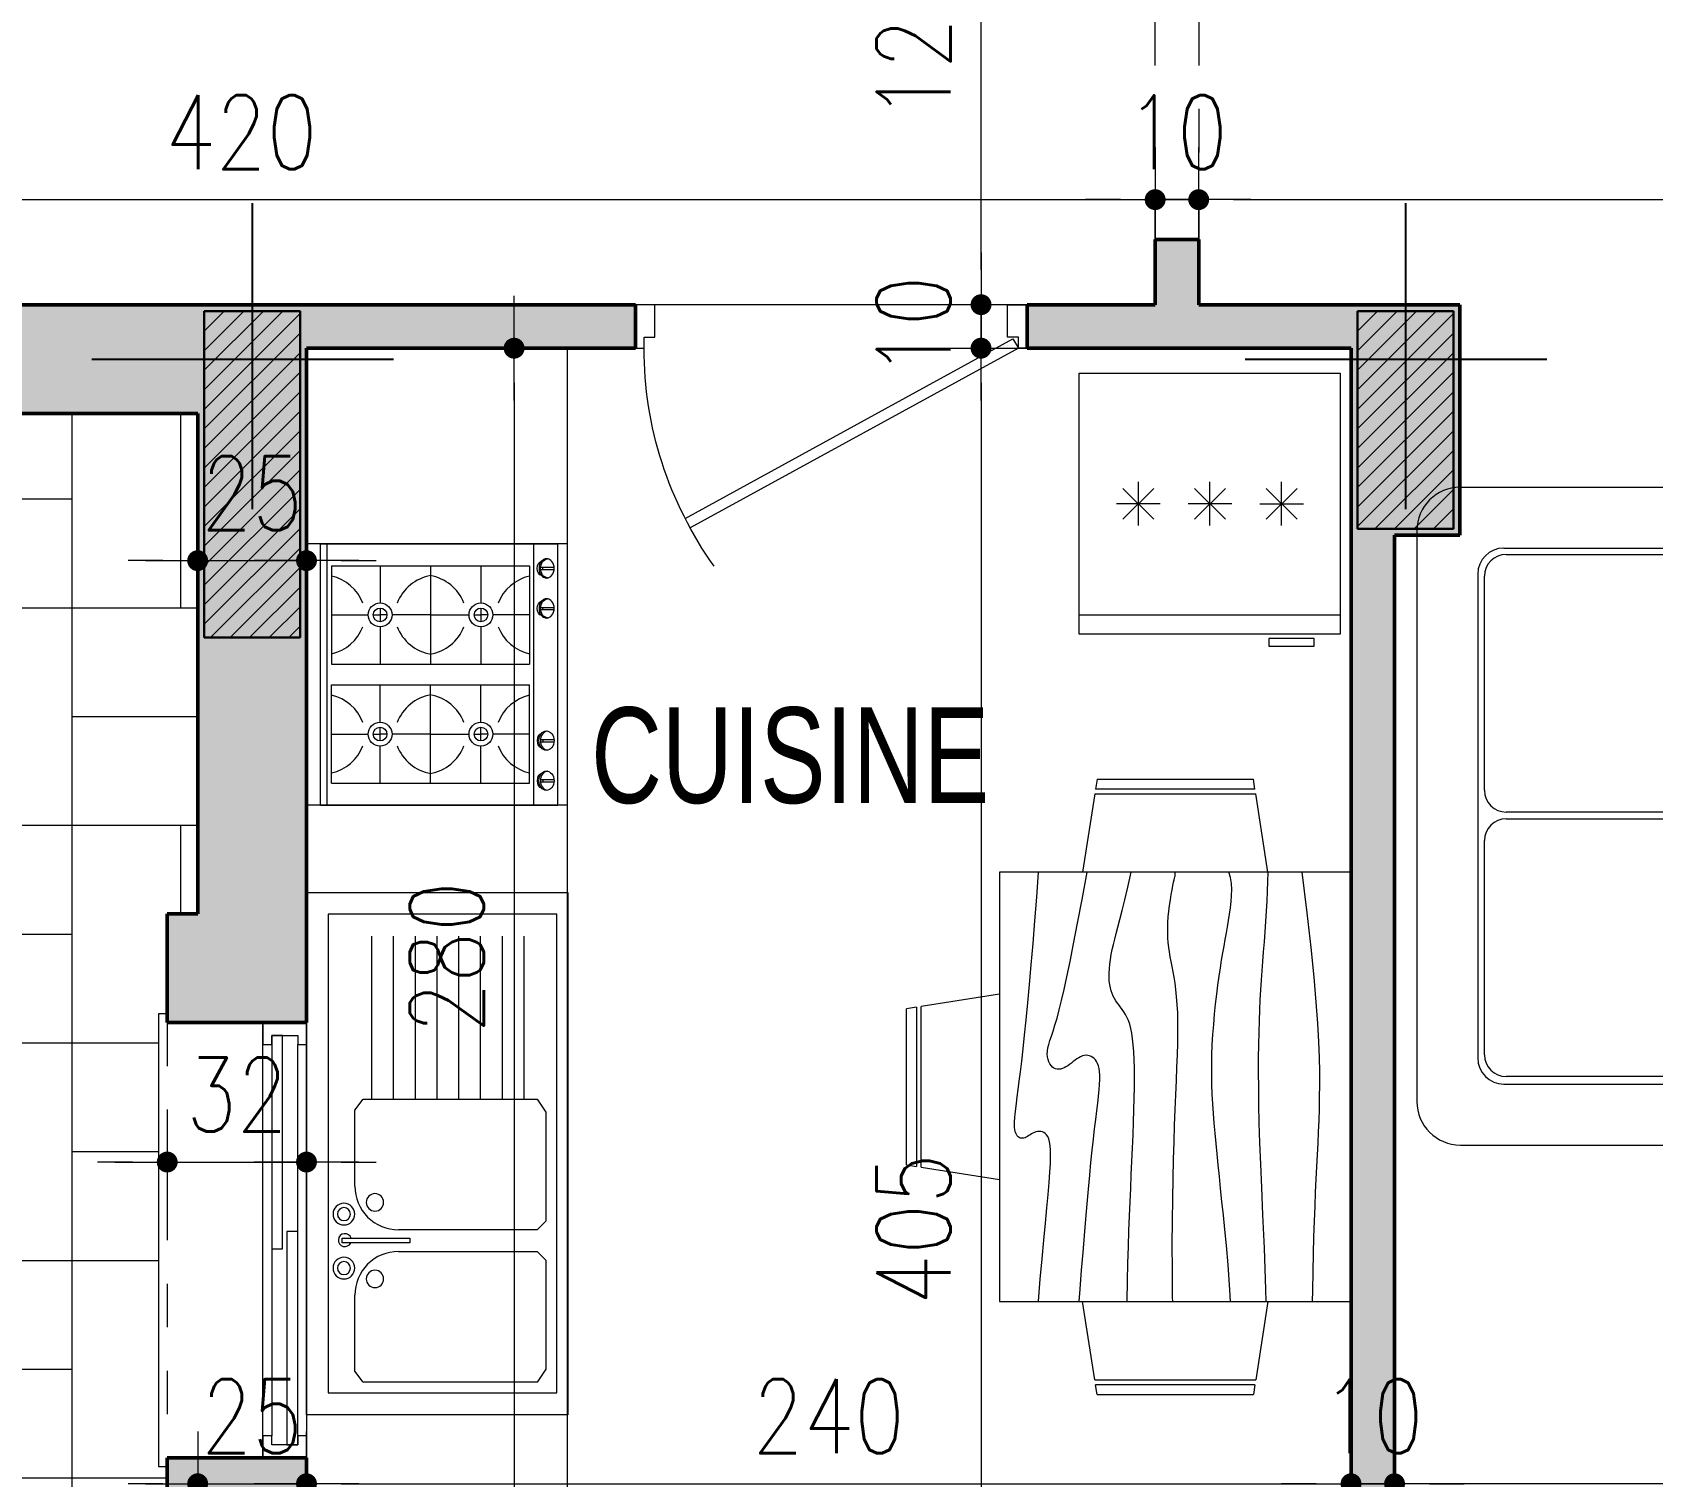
# Model space of a CAD drawing. Header units: millimetres. Extents: x 906 to 2482, y -1313 to -637.
# Drawn here: x 2038.909 to 2042.632, y -1310.496 to -1307.177 of the extents above; entities that cross this region are included whole.
import ezdxf

# ---------------------------------------------------------------- set-up
doc = ezdxf.new("R2010")
doc.units = ezdxf.units.MM
for name, pattern in [('AXES', [2, 1.25, -0.25, 0.25, -0.25]), ('CONTINU', [0]), ('HIDDEN', [0.375, 0.25, -0.125])]:
    doc.linetypes.add(name, pattern=pattern)
doc.layers.get('DEFPOINTS').update_dxf_attribs({"color": 255, "lineweight": 13})
for name, color, linetype, lineweight in [('A-signe', 7, 'Continuous', 9), ('APPUITS', 7, 'Continuous', 18), ('DIM.', 4, 'Continuous', 25), ('interrompu', 7, 'HIDDEN', 15), ('MENUISERIE', 7, 'Continuous', 13), ('MUR 0.5', 7, 'Continuous', 50), ('POTEAUX ARCH', 7, 'Continuous', 30), ('POTEAUX HACHURE', 7, 'Continuous', 15), ('SANITAIRE', 7, 'Continuous', 15), ('TEXTE', 7, 'Continuous', 20)]:
    doc.layers.add(name, color=color, linetype=linetype, lineweight=lineweight)
doc.layers.add('AXE', color=7, linetype='AXES')
doc.layers.add('HATCH', color=7, linetype='Continuous', lineweight=5, true_color=0xbababa)
doc.layers.add('MEUBLE', color=7, linetype='Continuous', lineweight=15, true_color=0x6a4f34)
doc.layers.add('TEINTE 3', color=7, linetype='Continuous', true_color=0x175aab)
doc.styles.add('atef', font='romans.shx', dxfattribs={"width": 0.8})
doc.styles.add('STYLE4', font='swisscl.ttf')
doc.dimstyles.new('COTEXT', dxfattribs={"dimscale": 0, "dimtxt": 0.17, "dimasz": 0.08, "dimexe": 0.015, "dimexo": 0.015, "dimgap": 0.07, "dimtad": 1, "dimdec": 0, "dimlfac": 100, "dimzin": 0, "dimdsep": 46, "dimtxsty": 'atef', "dimblk": 'SIG2', "dimcen": 0.15, "dimse1": 1, "dimse2": 1, "dimclrd": 256, "dimclre": 6, "dimclrt": 2, "dimadec": 0, "dimazin": 0, "dimtfac": 0.5, "dimtdec": 0, "dimtix": 1, "dimtmove": 2, "dimatfit": 1, "dimldrblk": 'SIG2', "dimfxl": 0.18, "dimtolj": 1, "dimtzin": 0, "dimlwd": 18, "dimarcsym": 0})

# ---------------------------------------------------------------- blocks, each defined once
blk = doc.blocks.new('EVIER 1.20-0.60')
at = {"layer": 'SANITAIRE', "linetype": 'Continuous'}
blk.add_lwpolyline([(0, 0.6), (-1.2, 0.6), (-1.2, 0), (0, 0)], close=True, dxfattribs=at)
for points in [[(-1.15, 0.575), (-0.05, 0.575)], [(-1.15, 0.05), (-1.15, 0.575)], [(-0.05, 0.575), (-0.05, 0.05)], [(-1.095, 0.55), (-1.125, 0.53)], [(-1.125, 0.53), (-1.125, 0.13)], [(-0.845, 0.55), (-1.095, 0.55)], [(-0.825, 0.53), (-0.845, 0.55)], [(-0.825, 0.2111), (-0.825, 0.53)], [(-0.755, 0.55), (-0.775, 0.53)], [(-0.775, 0.53), (-0.775, 0.2111)], [(-0.505, 0.55), (-0.755, 0.55)], [(-0.475, 0.53), (-0.505, 0.55)], [(-0.475, 0.13), (-0.475, 0.53)], [(-0.475, 0.5), (-0.1, 0.5)], [(-0.475, 0.45), (-0.1, 0.45)], [(-0.475, 0.4), (-0.1, 0.4)], [(-0.475, 0.35), (-0.1, 0.35)], [(-0.475, 0.3), (-0.1, 0.3)], [(-0.794, 0.237), (-0.805, 0.237)], [(-0.805, 0.237), (-0.805, 0.082)], [(-0.794, 0.082), (-0.794, 0.237)], [(-0.475, 0.25), (-0.1, 0.25)], [(-0.475, 0.2), (-0.1, 0.2)], [(-0.475, 0.15), (-0.1, 0.15)], [(-1.125, 0.13), (-1.0999, 0.1111)], [(-0.5001, 0.111), (-0.475, 0.13)], [(-1.0999, 0.1111), (-0.925, 0.1111)], [(-0.805, 0.082), (-0.794, 0.082)], [(-0.675, 0.1111), (-0.5001, 0.1111)], [(-0.05, 0.05), (-1.15, 0.05)]]:
    blk.add_lwpolyline(points, dxfattribs=at)
for points in [[(-0.825, 0.2111, -0.414214), (-0.925, 0.1111)], [(-0.675, 0.1111, -0.414214), (-0.775, 0.2111)], [(-0.888, 0.1772, -1), (-0.888, 0.1372, -1), (-0.888, 0.1772)], [(-0.712, 0.1772, -1), (-0.712, 0.1372, -1), (-0.712, 0.1772)], [(-0.863, 0.111, -1), (-0.863, 0.061, -1), (-0.863, 0.111)], [(-0.863, 0.101, -1), (-0.863, 0.071, -1), (-0.863, 0.101)], [(-0.7944, 0.1023, -5.432574), (-0.805, 0.1016)], [(-0.739, 0.111, -1), (-0.739, 0.061, -1), (-0.739, 0.111)], [(-0.739, 0.101, -1), (-0.739, 0.071, -1), (-0.739, 0.101)]]:
    blk.add_lwpolyline(points, format="xyb", dxfattribs=at)
blk = doc.blocks.new('PORTE 0.90')
at = {"layer": 'MENUISERIE'}
for points in [[(-0.7859, 0.3911), (-0.0325, -0.0217), (-0.02, 0), (-0.7742, 0.4132)], [(-0.9, 0), (-0.88, 0), (-0.88, -0.025), (-0.855, -0.025), (-0.855, -0.1), (-0.9, -0.1)], [(0, 0), (-0.02, 0), (-0.02, -0.025), (-0.045, -0.025), (-0.045, -0.1), (0, -0.1)]]:
    blk.add_lwpolyline(points, dxfattribs=at)
blk.add_arc((-0.02, 0), 0.86, 144.3645, 180, dxfattribs=at)
blk = doc.blocks.new('SIG2')
at = {"layer": 'A-signe'}
for p, q in [((0, 1.5), (0, 0.5)), ((0, 0.5), (0, -0.5)), ((-1.5, 0), (-0.5, 0)), ((-0.5, 0), (0.5, 0)), ((0.5, 0), (1.5, 0)), ((0, -0.5), (0, -1.5))]:
    blk.add_line(p, q, dxfattribs=at)
at = {"layer": 'A-signe', "const_width": 0.3}
blk.add_lwpolyline([(-0.15, 0, 1), (0.15, 0, 1)], format="xyb", close=True, dxfattribs=at)
blk = doc.blocks.new('*D396')
at = {"layer": 'DEFPOINTS', "color": 0, "transparency": 16777216}
for p in [(2039.5388, -1310.5129), (2039.5388, -1310.7031), (2039.2888, -1310.9531)]:
    blk.add_point(p, dxfattribs=at)
at = {"layer": 'DIM.', "lineweight": 18, "transparency": 16777216}
for p, q in [((2039.2088, -1310.5129), (2039.1288, -1310.5129)), ((2039.2888, -1310.5129), (2039.5388, -1310.5129)), ((2039.6188, -1310.5129), (2039.6988, -1310.5129))]:
    blk.add_line(p, q, dxfattribs=at)
at = {"layer": 'DIM.', "lineweight": 18, "transparency": 16777216, "xscale": 0.08, "yscale": 0.08, "zscale": 0.08}
blk.add_blockref('SIG2', (2039.2888, -1310.5129), dxfattribs=at)
at = {"layer": 'DIM.', "lineweight": 18, "transparency": 16777216, "xscale": 0.08, "yscale": 0.08, "zscale": 0.08, "rotation": 180}
blk.add_blockref('SIG2', (2039.5388, -1310.5129), dxfattribs=at)
at = {"layer": 'DIM.', "color": 2, "transparency": 16777216, "insert": (2039.4138, -1310.3579), "char_height": 0.17, "attachment_point": 5, "style": 'atef'}
blk.add_mtext('\\A1;25', dxfattribs=at)
blk = doc.blocks.new('*D397')
at = {"layer": 'DEFPOINTS', "color": 0, "transparency": 16777216}
for p in [(2041.9388, -1309.6896), (2041.9388, -1310.5129), (2039.5388, -1310.7031)]:
    blk.add_point(p, dxfattribs=at)
at = {"layer": 'DIM.', "lineweight": 18, "transparency": 16777216}
blk.add_line((2039.6188, -1310.5129), (2041.8588, -1310.5129), dxfattribs=at)
at = {"layer": 'DIM.', "lineweight": 18, "transparency": 16777216, "xscale": 0.08, "yscale": 0.08, "zscale": 0.08, "rotation": 180}
blk.add_blockref('SIG2', (2039.5388, -1310.5129), dxfattribs=at)
at = {"layer": 'DIM.', "lineweight": 18, "transparency": 16777216, "xscale": 0.08, "yscale": 0.08, "zscale": 0.08}
blk.add_blockref('SIG2', (2041.9388, -1310.5129), dxfattribs=at)
at = {"layer": 'DIM.', "color": 2, "transparency": 16777216, "insert": (2040.7388, -1310.3579), "char_height": 0.17, "attachment_point": 5, "style": 'atef'}
blk.add_mtext('\\A1;240', dxfattribs=at)
blk = doc.blocks.new('*D368')
at = {"layer": 'DEFPOINTS', "color": 0, "transparency": 16777216}
for p in [(2039.7489, -1307.9031), (2041.0887, -1311.9531), (2041.2888, -1311.9531)]:
    blk.add_point(p, dxfattribs=at)
at = {"layer": 'DIM.', "lineweight": 18, "transparency": 16777216}
blk.add_line((2041.0887, -1307.9831), (2041.0887, -1311.8731), dxfattribs=at)
at = {"layer": 'DIM.', "lineweight": 18, "transparency": 16777216, "xscale": 0.08, "yscale": 0.08, "zscale": 0.08}
for p, rotation in [((2041.0887, -1307.9031), 90), ((2041.0887, -1311.9531), 270)]:
    blk.add_blockref('SIG2', p, dxfattribs=dict(at, rotation=rotation))
at = {"layer": 'DIM.', "color": 2, "transparency": 16777216, "insert": (2040.9337, -1309.9281), "char_height": 0.17, "attachment_point": 5, "rotation": 90, "style": 'atef'}
blk.add_mtext('\\A1;405', dxfattribs=at)
blk = doc.blocks.new('KITCHEN  AID 30')
for p, q in [((-150, 0), (150, 0)), ((-150, 0), (-150, -272.5)), ((150, 0), (150, -272.5)), ((-150, -7.5), (150, -7.5)), ((-125, -12.5), (-125, -240)), ((-125, -12.5), (-12, -12.5)), ((-68.5, -12.5), (-68.5, -54.5)), ((-12, -12.5), (-12, -240)), ((12, -12.5), (12, -240)), ((125, -12.5), (12, -12.5)), ((68.5, -12.5), (68.5, -54.5)), ((125, -12.5), (125, -240)), ((-125, -68.3), (-82.2, -68.3)), ((-76.3, -68.3), (-60.7, -68.3)), ((-68.5, -60.4), (-68.5, -68.3)), ((-68.5, -76.1), (-68.5, -68.3)), ((-54.8, -68.3), (-12, -68.3)), ((54.8, -68.3), (12, -68.3)), ((76.3, -68.3), (60.7, -68.3)), ((68.5, -60.4), (68.5, -68.3)), ((68.5, -76.1), (68.5, -68.3)), ((125, -68.3), (82.2, -68.3)), ((-68.5, -126.5), (-68.5, -82)), ((68.5, -126.5), (68.5, -82)), ((-125, -126.2), (-12, -126.2)), ((-68.5, -126), (-68.5, -170.5)), ((125, -126.2), (12, -126.2)), ((68.5, -126), (68.5, -170.5)), ((-125, -184.2), (-82.2, -184.2)), ((-76.3, -184.2), (-60.7, -184.2)), ((-68.5, -176.4), (-68.5, -184.2)), ((-68.5, -192.1), (-68.5, -184.2)), ((-54.8, -184.2), (-12, -184.2)), ((54.8, -184.2), (12, -184.2)), ((76.3, -184.2), (60.7, -184.2)), ((68.5, -176.4), (68.5, -184.2)), ((68.5, -192.1), (68.5, -184.2)), ((125, -184.2), (82.2, -184.2)), ((-68.5, -240), (-68.5, -198)), ((68.5, -240), (68.5, -198)), ((-125, -240), (-12, -240)), ((125, -240), (12, -240)), ((-150, -245), (150, -245)), ((-123.2, -252.5), (-123.2, -268.1)), ((-120.7, -255.2), (-123.2, -255.2)), ((-120.7, -252.5), (-120.7, -268.1)), ((-77.2, -252.5), (-77.2, -268.1)), ((-74.7, -255.2), (-77.2, -255.2)), ((-74.7, -252.5), (-74.7, -268.1)), ((74.7, -252.7), (74.7, -268.2)), ((74.7, -255.4), (77.2, -255.4)), ((77.2, -252.7), (77.2, -268.2)), ((120.7, -252.7), (120.7, -268.2)), ((120.7, -255.4), (123.2, -255.4)), ((123.2, -252.7), (123.2, -268.2)), ((-150, -272.5), (150, -272.5))]:
    blk.add_line(p, q)
for centre, radius in [((-68.5, -68.3), 13.7), ((68.5, -68.3), 13.7), ((-68.5, -68.3), 7.82), ((68.5, -68.3), 7.82), ((-68.5, -184.2), 13.7), ((-68.5, -184.2), 7.82), ((68.5, -184.2), 13.7), ((68.5, -184.2), 7.82)]:
    blk.add_circle(centre, radius)
for centre, start, end in [((-63.7, -1.3), 192.7674, 248.8188), ((-73.3, -1.3), 291.1812, 347.2326), ((73.3, -1.3), 192.7674, 248.8188), ((63.7, -1.3), 291.1812, 347.2326), ((-63.7, -135.2), 111.1812, 170.1161), ((-73.3, -135.2), 9.8839, 68.8188), ((73.3, -135.2), 111.1812, 170.1161), ((63.7, -135.2), 9.8839, 68.8188), ((-63.7, -117.3), 189.8839, 248.8188), ((-73.3, -117.3), 291.1812, 350.1161), ((73.3, -117.3), 189.8839, 248.8188), ((63.7, -117.3), 291.1812, 350.1161), ((-63.7, -251.2), 111.1812, 167.2326), ((-73.3, -251.2), 12.7674, 68.8188), ((73.3, -251.2), 111.1812, 167.2326), ((63.7, -251.2), 12.7674, 68.8188)]:
    blk.add_arc(centre, 50.7, start, end)
for centre in [(-122, -259.4), (-76, -259.4)]:
    blk.add_ellipse(centre, major_axis=(-11.1, 0), ratio=0.7838)
for centre, major_axis, ratio, start_param, end_param in [((-122, -261.2), (-11.1, 0), 0.7838, 3.244352, 6.180426), ((-122, -254.5), (-8.35, 0), 0.700025, 3.302477, 6.122301), ((-76, -261.2), (-11.1, 0), 0.7838, 3.244352, 6.180426), ((-76, -254.5), (-8.35, 0), 0.700025, 3.302477, 6.122301)]:
    blk.add_ellipse(centre, major_axis=major_axis, ratio=ratio, start_param=start_param, end_param=end_param)
at = {"extrusion": (0, 0, -1)}
for centre in [(76, -259.6), (122, -259.6)]:
    blk.add_ellipse(centre, major_axis=(11.1, 0), ratio=0.7838, dxfattribs=at)
for centre, major_axis, ratio, start_param, end_param in [((76, -261.4), (11.1, 0), 0.7838, 3.244352, 6.180426), ((76, -254.7), (8.35, 0), 0.700025, 3.302477, 6.122301), ((122, -261.4), (11.1, 0), 0.7838, 3.244352, 6.180426), ((122, -254.7), (8.35, 0), 0.700025, 3.302477, 6.122301)]:
    blk.add_ellipse(centre, major_axis=major_axis, ratio=ratio, start_param=start_param, end_param=end_param, dxfattribs=at)
blk = doc.blocks.new('Frigo1')
for p, q in [((0, 0.6), (0, 0)), ((0.6, 0.6), (0, 0.6)), ((0.6, 0), (0.6, 0.6)), ((0.0007, 0.0439), (0.5982, 0.0439)), ((0, 0), (0.6, 0)), ((0.0601, -0.0276), (0.0601, -0.0096)), ((0.0601, -0.0096), (0.1642, -0.0096)), ((0.1642, -0.0276), (0.0601, -0.0276)), ((0.1642, -0.0096), (0.1642, -0.0276))]:
    blk.add_line(p, q)
at = {"color": 0}
for p, q in [((0.1702, 0.2646), (0.0995, 0.3354)), ((0.0995, 0.2646), (0.1702, 0.3354)), ((0.1349, 0.25), (0.1349, 0.35)), ((0.2641, 0.2646), (0.3348, 0.3354)), ((0.3348, 0.2646), (0.2641, 0.3354)), ((0.2995, 0.25), (0.2995, 0.35)), ((0.4287, 0.2646), (0.4994, 0.3354)), ((0.4994, 0.2646), (0.4287, 0.3354)), ((0.4641, 0.25), (0.4641, 0.35)), ((0.1849, 0.3), (0.0849, 0.3)), ((0.2495, 0.3), (0.3495, 0.3)), ((0.4141, 0.3), (0.5141, 0.3))]:
    blk.add_line(p, q, dxfattribs=at)
blk = doc.blocks.new('*D403')
at = {"layer": 'DEFPOINTS', "color": 0, "transparency": 16777216}
for p in [(2041.4888, -1307.5617), (2037.2888, -1307.8031), (2041.4888, -1307.8031)]:
    blk.add_point(p, dxfattribs=at)
at = {"layer": 'DIM.', "lineweight": 18, "transparency": 16777216}
blk.add_line((2037.3688, -1307.5617), (2041.4088, -1307.5617), dxfattribs=at)
at = {"layer": 'DIM.', "lineweight": 18, "transparency": 16777216, "xscale": 0.08, "yscale": 0.08, "zscale": 0.08, "rotation": 180}
blk.add_blockref('SIG2', (2037.2888, -1307.5617), dxfattribs=at)
at = {"layer": 'DIM.', "lineweight": 18, "transparency": 16777216, "xscale": 0.08, "yscale": 0.08, "zscale": 0.08}
blk.add_blockref('SIG2', (2041.4888, -1307.5617), dxfattribs=at)
at = {"layer": 'DIM.', "color": 2, "transparency": 16777216, "insert": (2039.3888, -1307.4067), "char_height": 0.17, "attachment_point": 5, "style": 'atef'}
blk.add_mtext('\\A1;420', dxfattribs=at)
blk = doc.blocks.new('*D404')
at = {"layer": 'DEFPOINTS', "color": 0, "transparency": 16777216}
for p in [(2041.5888, -1307.5617), (2041.4888, -1307.8031), (2041.5888, -1307.8031)]:
    blk.add_point(p, dxfattribs=at)
at = {"layer": 'DIM.', "lineweight": 18, "transparency": 16777216}
for p, q in [((2041.4088, -1307.5617), (2041.3288, -1307.5617)), ((2041.4888, -1307.5617), (2041.5888, -1307.5617)), ((2041.6688, -1307.5617), (2041.7488, -1307.5617))]:
    blk.add_line(p, q, dxfattribs=at)
at = {"layer": 'DIM.', "lineweight": 18, "transparency": 16777216, "xscale": 0.08, "yscale": 0.08, "zscale": 0.08}
blk.add_blockref('SIG2', (2041.4888, -1307.5617), dxfattribs=at)
at = {"layer": 'DIM.', "lineweight": 18, "transparency": 16777216, "xscale": 0.08, "yscale": 0.08, "zscale": 0.08, "rotation": 180}
blk.add_blockref('SIG2', (2041.5888, -1307.5617), dxfattribs=at)
at = {"layer": 'DIM.', "color": 2, "transparency": 16777216, "insert": (2041.5388, -1307.4067), "char_height": 0.17, "attachment_point": 5, "style": 'atef'}
blk.add_mtext('\\A1;10', dxfattribs=at)
blk = doc.blocks.new('*D370')
at = {"layer": 'DEFPOINTS', "color": 0, "transparency": 16777216}
for p in [(2042.0388, -1310.5129), (2044.9388, -1310.8031), (2042.0388, -1310.8531)]:
    blk.add_point(p, dxfattribs=at)
at = {"layer": 'DIM.', "lineweight": 18, "transparency": 16777216}
blk.add_line((2044.8588, -1310.5129), (2042.1188, -1310.5129), dxfattribs=at)
at = {"layer": 'DIM.', "lineweight": 18, "transparency": 16777216, "xscale": 0.08, "yscale": 0.08, "zscale": 0.08, "rotation": 180}
blk.add_blockref('SIG2', (2042.0388, -1310.5129), dxfattribs=at)
at = {"layer": 'DIM.', "lineweight": 18, "transparency": 16777216, "xscale": 0.08, "yscale": 0.08, "zscale": 0.08}
blk.add_blockref('SIG2', (2044.9388, -1310.5129), dxfattribs=at)
at = {"layer": 'DIM.', "color": 2, "transparency": 16777216, "insert": (2043.4888, -1310.3579), "char_height": 0.17, "attachment_point": 5, "style": 'atef'}
blk.add_mtext('\\A1;290', dxfattribs=at)
blk = doc.blocks.new('*D371')
at = {"layer": 'DEFPOINTS', "color": 0, "transparency": 16777216}
for p in [(2041.9388, -1310.2709), (2041.9388, -1310.5129), (2042.0388, -1310.8363)]:
    blk.add_point(p, dxfattribs=at)
at = {"layer": 'DIM.', "lineweight": 18, "transparency": 16777216}
for p, q in [((2041.8588, -1310.5129), (2041.7788, -1310.5129)), ((2042.0388, -1310.5129), (2041.9388, -1310.5129)), ((2042.1188, -1310.5129), (2042.1988, -1310.5129))]:
    blk.add_line(p, q, dxfattribs=at)
at = {"layer": 'DIM.', "lineweight": 18, "transparency": 16777216, "xscale": 0.08, "yscale": 0.08, "zscale": 0.08}
blk.add_blockref('SIG2', (2041.9388, -1310.5129), dxfattribs=at)
at = {"layer": 'DIM.', "lineweight": 18, "transparency": 16777216, "xscale": 0.08, "yscale": 0.08, "zscale": 0.08, "rotation": 180}
blk.add_blockref('SIG2', (2042.0388, -1310.5129), dxfattribs=at)
at = {"layer": 'DIM.', "color": 2, "transparency": 16777216, "insert": (2041.9888, -1310.3579), "char_height": 0.17, "attachment_point": 5, "style": 'atef'}
blk.add_mtext('\\A1;10', dxfattribs=at)
blk = doc.blocks.new('*D374')
at = {"layer": 'DEFPOINTS', "color": 0, "transparency": 16777216}
for p in [(2040.3194, -1307.8031), (2041.0887, -1307.8031), (2040.3194, -1307.9031)]:
    blk.add_point(p, dxfattribs=at)
at = {"layer": 'DIM.', "lineweight": 18, "transparency": 16777216}
for p, q in [((2041.0887, -1307.7231), (2041.0887, -1307.6431)), ((2041.0887, -1307.9031), (2041.0887, -1307.8031)), ((2041.0887, -1307.9831), (2041.0887, -1308.0631))]:
    blk.add_line(p, q, dxfattribs=at)
at = {"layer": 'DIM.', "lineweight": 18, "transparency": 16777216, "xscale": 0.08, "yscale": 0.08, "zscale": 0.08}
for p, rotation in [((2041.0887, -1307.8031), 270), ((2041.0887, -1307.9031), 90)]:
    blk.add_blockref('SIG2', p, dxfattribs=dict(at, rotation=rotation))
at = {"layer": 'DIM.', "color": 2, "transparency": 16777216, "insert": (2040.9337, -1307.8531), "char_height": 0.17, "attachment_point": 5, "rotation": 90, "style": 'atef'}
blk.add_mtext('\\A1;10', dxfattribs=at)
blk = doc.blocks.new('*D375')
at = {"layer": 'DEFPOINTS', "color": 0, "transparency": 16777216}
for p in [(2041.0887, -1306.6031), (2041.202, -1306.6031), (2040.1932, -1307.8031)]:
    blk.add_point(p, dxfattribs=at)
at = {"layer": 'DIM.', "lineweight": 18, "transparency": 16777216}
blk.add_line((2041.0887, -1307.7231), (2041.0887, -1306.6831), dxfattribs=at)
at = {"layer": 'DIM.', "lineweight": 18, "transparency": 16777216, "xscale": 0.08, "yscale": 0.08, "zscale": 0.08}
for p, rotation in [((2041.0887, -1306.6031), 90), ((2041.0887, -1307.8031), 270)]:
    blk.add_blockref('SIG2', p, dxfattribs=dict(at, rotation=rotation))
at = {"layer": 'DIM.', "color": 2, "transparency": 16777216, "insert": (2040.9337, -1307.2031), "char_height": 0.17, "attachment_point": 5, "rotation": 90, "style": 'atef'}
blk.add_mtext('\\A1;120', dxfattribs=at)
blk = doc.blocks.new('*D414')
at = {"layer": 'DEFPOINTS', "color": 0, "transparency": 16777216}
for p in [(2041.5888, -1306.7531), (2046.0888, -1306.7531), (2046.0888, -1307.5617)]:
    blk.add_point(p, dxfattribs=at)
at = {"layer": 'DIM.', "lineweight": 18, "transparency": 16777216}
blk.add_line((2041.6688, -1307.5617), (2046.0088, -1307.5617), dxfattribs=at)
at = {"layer": 'DIM.', "lineweight": 18, "transparency": 16777216, "xscale": 0.08, "yscale": 0.08, "zscale": 0.08, "rotation": 180}
blk.add_blockref('SIG2', (2041.5888, -1307.5617), dxfattribs=at)
at = {"layer": 'DIM.', "lineweight": 18, "transparency": 16777216, "xscale": 0.08, "yscale": 0.08, "zscale": 0.08}
blk.add_blockref('SIG2', (2046.0888, -1307.5617), dxfattribs=at)
at = {"layer": 'DIM.', "color": 2, "transparency": 16777216, "insert": (2043.8388, -1307.4067), "char_height": 0.17, "attachment_point": 5, "style": 'atef'}
blk.add_mtext('\\A1;450', dxfattribs=at)
blk = doc.blocks.new('*D419')
at = {"layer": 'DEFPOINTS', "color": 0, "transparency": 16777216}
for p in [(2039.5388, -1308.1743), (2039.2888, -1308.2162), (2039.5388, -1308.3914)]:
    blk.add_point(p, dxfattribs=at)
at = {"layer": 'DIM.', "lineweight": 18, "transparency": 16777216}
for p, q in [((2039.2088, -1308.3914), (2039.1288, -1308.3914)), ((2039.2888, -1308.3914), (2039.5388, -1308.3914)), ((2039.6188, -1308.3914), (2039.6988, -1308.3914))]:
    blk.add_line(p, q, dxfattribs=at)
at = {"layer": 'DIM.', "lineweight": 18, "transparency": 16777216, "xscale": 0.08, "yscale": 0.08, "zscale": 0.08}
blk.add_blockref('SIG2', (2039.2888, -1308.3914), dxfattribs=at)
at = {"layer": 'DIM.', "lineweight": 18, "transparency": 16777216, "xscale": 0.08, "yscale": 0.08, "zscale": 0.08, "rotation": 180}
blk.add_blockref('SIG2', (2039.5388, -1308.3914), dxfattribs=at)
at = {"layer": 'DIM.', "color": 2, "transparency": 16777216, "insert": (2039.4138, -1308.2364), "char_height": 0.17, "attachment_point": 5, "style": 'atef'}
blk.add_mtext('\\A1;25', dxfattribs=at)
blk = doc.blocks.new('*D420')
at = {"layer": 'DEFPOINTS', "color": 0, "transparency": 16777216}
for p in [(2040.0159, -1307.9031), (2040.0159, -1310.7031), (2040.0159, -1310.7031)]:
    blk.add_point(p, dxfattribs=at)
at = {"layer": 'DIM.', "lineweight": 18, "transparency": 16777216}
blk.add_line((2040.0159, -1307.9831), (2040.0159, -1310.6231), dxfattribs=at)
at = {"layer": 'DIM.', "lineweight": 18, "transparency": 16777216, "xscale": 0.08, "yscale": 0.08, "zscale": 0.08}
for p, rotation in [((2040.0159, -1307.9031), 90), ((2040.0159, -1310.7031), 270)]:
    blk.add_blockref('SIG2', p, dxfattribs=dict(at, rotation=rotation))
at = {"layer": 'DIM.', "color": 2, "transparency": 16777216, "insert": (2039.8609, -1309.3031), "char_height": 0.17, "attachment_point": 5, "rotation": 90, "style": 'atef'}
blk.add_mtext('\\A1;280', dxfattribs=at)
blk = doc.blocks.new('*D423')
at = {"layer": 'DEFPOINTS', "color": 0, "transparency": 16777216}
for p in [(2039.2188, -1309.4531), (2039.5388, -1309.4531), (2039.5388, -1309.7736)]:
    blk.add_point(p, dxfattribs=at)
at = {"layer": 'DIM.', "lineweight": 18, "transparency": 16777216}
for p, q in [((2039.1388, -1309.7736), (2039.0588, -1309.7736)), ((2039.2188, -1309.7736), (2039.5388, -1309.7736)), ((2039.6188, -1309.7736), (2039.6988, -1309.7736))]:
    blk.add_line(p, q, dxfattribs=at)
at = {"layer": 'DIM.', "lineweight": 18, "transparency": 16777216, "xscale": 0.08, "yscale": 0.08, "zscale": 0.08}
blk.add_blockref('SIG2', (2039.2188, -1309.7736), dxfattribs=at)
at = {"layer": 'DIM.', "lineweight": 18, "transparency": 16777216, "xscale": 0.08, "yscale": 0.08, "zscale": 0.08, "rotation": 180}
blk.add_blockref('SIG2', (2039.5388, -1309.7736), dxfattribs=at)
at = {"layer": 'DIM.', "color": 2, "transparency": 16777216, "insert": (2039.3788, -1309.6186), "char_height": 0.17, "attachment_point": 5, "style": 'atef'}
blk.add_mtext('\\A1;32', dxfattribs=at)
blk = doc.blocks.new('Sofa2P')
for p, q in [((0.6559, 0), (-0.6559, 0)), ((-0.7559, -0.1), (-0.7559, -0.6699)), ((0.7559, -0.1), (0.7559, -0.6699)), ((0.5559, -0.14), (-0.5559, -0.14)), ((-0.5484, -0.1553), (-0.0561, -0.1553)), ((0.0593, -0.1553), (0.5516, -0.1553)), ((-0.6159, -0.2), (-0.6159, -0.6699)), ((-0.5983, -0.6667), (-0.5983, -0.2053)), ((-0.0061, -0.2053), (-0.0061, -0.6667)), ((-0.0061, -0.2053), (-0.0061, -0.6667)), ((0.0093, -0.6667), (0.0093, -0.2053)), ((0.6016, -0.2053), (0.6016, -0.6667)), ((0.6159, -0.2), (0.6159, -0.6699)), ((-0.6459, -0.6999), (-0.7259, -0.6999)), ((-0.5684, -0.6967), (-0.0361, -0.6967)), ((0.0393, -0.6967), (0.5716, -0.6967)), ((0.6459, -0.6999), (0.7259, -0.6999))]:
    blk.add_line(p, q)
for centre, radius, start, end in [((-0.6559, -0.1), 0.1, 90, 180), ((0.6559, -0.1), 0.1, 0, 90), ((-0.5559, -0.2), 0.06, 90, 180), ((0.5559, -0.2), 0.06, 0, 90), ((-0.5484, -0.2053), 0.05, 90, 180), ((-0.0561, -0.2053), 0.05, 0, 90), ((-0.0561, -0.2053), 0.05, 0, 90), ((0.0593, -0.2053), 0.05, 90, 180), ((0.5516, -0.2053), 0.05, 0, 90), ((-0.7259, -0.6699), 0.03, 180, 270), ((-0.6459, -0.6699), 0.03, 270, 0), ((-0.5684, -0.6667), 0.03, 180, 270), ((-0.0361, -0.6667), 0.03, 270, 0), ((-0.0361, -0.6667), 0.03, 270, 0), ((0.0393, -0.6667), 0.03, 180, 270), ((0.5716, -0.6667), 0.03, 270, 0), ((0.6459, -0.6699), 0.03, 180, 270), ((0.7259, -0.6699), 0.03, 270, 0)]:
    blk.add_arc(centre, radius, start, end)

msp = doc.modelspace()

# ---------------------------------------------------------------- hatches: boundary and pattern name
at = {"layer": 'HATCH'}
h = msp.add_hatch(dxfattribs=at)
h.set_pattern_fill('164', pattern_type=2)
h.set_pattern_definition([(0, (0, 0), (0.5, 0.5), []), (0, (0, 0.25), (0.5, 0.5), [0.5, -0.5]), (90, (0, 0), (-0.5, 0.5), []), (90, (0.25, 0.5), (-0.5, 0.5), [0.5, -0.5])])
h.paths.add_polyline_path([(2039.1988, -1309.4331), (2039.2188, -1309.2031), (2039.2888, -1309.2031), (2039.2888, -1308.0531), (2036.2167, -1308.0531), (2036.2167, -1308.076), (2035.6588, -1308.076), (2035.6588, -1308.0531), (2035.4088, -1308.0531), (2035.4088, -1308.2729), (2035.3888, -1311.9531), (2039.2688, -1311.9531), (2039.2688, -1310.9331), (2039.2888, -1310.7031), (2039.2188, -1310.7031), (2039.2188, -1310.4731), (2039.1988, -1310.4731)])
at = {"layer": 'POTEAUX HACHURE'}
h = msp.add_hatch(dxfattribs=at)
h.set_pattern_fill('ANSI31', color=256, scale=0.01)
h.set_pattern_definition([(45, (929.33103, -413.937676), (-0.0224506403, 0.0224506403), [])])
h.paths.add_polyline_path([(2039.3038, -1307.8181), (2039.5239, -1307.8181), (2039.5239, -1308.568), (2039.3038, -1308.568)])
h = msp.add_hatch(dxfattribs=at)
h.set_pattern_fill('ANSI31', color=256, scale=0.01)
h.set_pattern_definition([(45, (931.980965, -413.937676), (-0.0224506403, 0.0224506403), [])])
h.paths.add_polyline_path([(2041.9537, -1307.8181), (2042.1739, -1307.8181), (2042.1739, -1308.318), (2041.9537, -1308.318)])
at = {"layer": 'TEINTE 3', "linetype": 'CONTINU'}
h = msp.add_hatch(color=256, dxfattribs=at)
h.dxf.hatch_style = 1
h.paths.add_polyline_path([(2039.5388, -1307.9031), (2040.2945, -1307.9031), (2040.2945, -1307.8031), (2037.2888, -1307.8031), (2037.2888, -1307.4522), (2037.1888, -1307.4522), (2037.1888, -1307.8031), (2036.1888, -1307.8031), (2036.1888, -1308.0531), (2039.2888, -1308.0531), (2039.2888, -1309.2031), (2039.2188, -1309.2031), (2039.2188, -1309.4531), (2039.5388, -1309.4531)])
h = msp.add_hatch(color=256, dxfattribs=at)
h.dxf.hatch_style = 1
h.paths.add_polyline_path([(2042.1888, -1307.8031), (2041.5888, -1307.8031), (2041.5888, -1307.6531), (2041.4888, -1307.6531), (2041.4888, -1307.8031), (2041.1945, -1307.8031), (2041.1945, -1307.9031), (2041.9388, -1307.9031), (2041.9388, -1309.4432), (2042.0388, -1309.4396), (2042.0388, -1308.3331), (2042.1888, -1308.3331)])
h.paths.add_polyline_path([(2042.5391, -1310.8531), (2043.5391, -1310.8531), (2043.5338, -1310.7531), (2042.6391, -1310.7531), (2042.0388, -1310.7531), (2042.0388, -1309.4396), (2041.9388, -1309.4432), (2041.9388, -1310.9031), (2041.9388, -1311.0031), (2041.9388, -1311.1031), (2042.0388, -1311.1031), (2042.0388, -1311.0031), (2042.4391, -1311.0031), (2042.4391, -1311.5859), (2042.5391, -1311.5701)])
h = msp.add_hatch(color=256, dxfattribs=at)
h.dxf.hatch_style = 1
h.paths.add_polyline_path([(2040.5888, -1310.7031), (2039.5388, -1310.7031), (2039.5388, -1310.4531), (2039.2188, -1310.4531), (2039.2188, -1310.7031), (2039.2888, -1310.7031), (2039.2888, -1310.9531), (2040.3388, -1310.9531), (2040.3388, -1311.0531), (2040.5888, -1311.0531)])

# ---------------------------------------------------------------- linework, layer by layer
at = {"layer": 'APPUITS'}
msp.add_lwpolyline([(2039.2188, -1309.4331), (2039.1988, -1309.4331), (2039.1988, -1310.4731), (2039.2188, -1310.4731)], dxfattribs=at)
at = {"layer": 'AXE'}
for p, q in [((2039.4138, -1307.5699), (2039.4138, -1308.2729)), ((2042.0638, -1307.5699), (2042.0638, -1308.2729)), ((2039.0454, -1307.9281), (2039.7387, -1307.9281)), ((2041.6958, -1307.9281), (2042.389, -1307.9281))]:
    msp.add_line(p, q, dxfattribs=at)
at = {"layer": 'interrompu', "ltscale": 0.2}
for p, q in [((2041.4888, -1307.6531), (2041.4888, -1306.7531)), ((2041.5888, -1306.7531), (2041.5888, -1307.6531)), ((2039.2188, -1309.4531), (2039.2188, -1310.4531))]:
    msp.add_line(p, q, dxfattribs=at)
at = {"layer": 'MENUISERIE'}
for p, q in [((2041.1945, -1307.8031), (2040.2945, -1307.8031)), ((2039.4388, -1310.4531), (2039.4388, -1309.4531)), ((2039.5388, -1309.4531), (2039.5388, -1310.4531)), ((2039.4588, -1309.5031), (2039.4588, -1310.4031)), ((2039.5188, -1310.4031), (2039.5188, -1309.5031))]:
    msp.add_line(p, q, dxfattribs=at)
at = {"layer": 'MENUISERIE', "extrusion": (0, 0, -1)}
for points in [[(-2039.4388, -1309.4531), (-2039.4388, -1309.5031), (-2039.4588, -1309.5031), (-2039.4588, -1309.4831), (-2039.5188, -1309.4831), (-2039.5188, -1309.5031), (-2039.5388, -1309.5031), (-2039.5388, -1309.4531), (-2039.5388, -1309.4531)], [(-2039.4588, -1309.9731), (-2039.4838, -1309.9731), (-2039.4838, -1309.4831), (-2039.4588, -1309.4831), (-2039.4588, -1309.4831)], [(-2039.4938, -1310.4231), (-2039.5188, -1310.4231), (-2039.5188, -1309.9331), (-2039.4938, -1309.9331), (-2039.4938, -1309.9331)], [(-2039.4388, -1310.4531), (-2039.5388, -1310.4531), (-2039.5388, -1310.4031), (-2039.5188, -1310.4031), (-2039.5188, -1310.4231), (-2039.4588, -1310.4231), (-2039.4588, -1310.4031), (-2039.4388, -1310.4031), (-2039.4388, -1310.4031)]]:
    msp.add_lwpolyline(points, close=True, dxfattribs=at)
at = {"layer": 'MEUBLE'}
for p, q in [((2041.3554, -1308.8939), (2041.3519, -1308.9163)), ((2041.718, -1308.9163), (2041.3519, -1308.9163)), ((2041.3554, -1308.8939), (2041.7144, -1308.8939)), ((2041.7179, -1308.9163), (2041.7144, -1308.8939)), ((2041.3501, -1308.9275), (2041.322, -1309.1071)), ((2041.3502, -1308.9275), (2041.7198, -1308.9275)), ((2041.7477, -1309.1071), (2041.7197, -1308.9275)), ((2041.131, -1309.107), (2041.131, -1310.0944)), ((2041.9388, -1309.107), (2041.131, -1309.107)), ((2041.9388, -1310.0944), (2041.9388, -1309.107)), ((2041.131, -1309.3879), (2040.9515, -1309.4159)), ((2040.9402, -1309.4177), (2040.9178, -1309.4212)), ((2040.9178, -1309.7802), (2040.9178, -1309.4212)), ((2040.9402, -1309.4176), (2040.9402, -1309.7837)), ((2040.9514, -1309.7854), (2040.9514, -1309.4158)), ((2040.9178, -1309.7802), (2040.9402, -1309.7837)), ((2040.9514, -1309.7855), (2041.131, -1309.8135)), ((2041.131, -1310.0944), (2041.9388, -1310.0944)), ((2041.3501, -1310.274), (2041.322, -1310.0944)), ((2041.7477, -1310.0944), (2041.7197, -1310.274)), ((2041.3502, -1310.274), (2041.7198, -1310.274)), ((2041.718, -1310.2852), (2041.3519, -1310.2852)), ((2041.3554, -1310.3076), (2041.3519, -1310.2852)), ((2041.7179, -1310.2852), (2041.7144, -1310.3076)), ((2041.3554, -1310.3076), (2041.7144, -1310.3076))]:
    msp.add_line(p, q, dxfattribs=at)
for points in [[(2041.2206, -1310.0944), (2041.2207, -1310.0935), (2041.2249, -1310.0426), (2041.229, -1309.9957), (2041.2329, -1309.9529), (2041.2366, -1309.9141), (2041.2399, -1309.8791), (2041.2428, -1309.848), (2041.2452, -1309.8207), (2041.2469, -1309.7971), (2041.248, -1309.7771), (2041.2484, -1309.7605), (2041.2481, -1309.7468), (2041.2474, -1309.7358), (2041.2461, -1309.7271), (2041.2443, -1309.7203), (2041.242, -1309.715), (2041.2394, -1309.711), (2041.2364, -1309.708), (2041.2332, -1309.7057), (2041.2297, -1309.7042), (2041.2261, -1309.7033), (2041.2224, -1309.7031), (2041.2186, -1309.7034), (2041.2149, -1309.7042), (2041.2114, -1309.7054), (2041.2079, -1309.707), (2041.2047, -1309.7088), (2041.2015, -1309.7107), (2041.1985, -1309.7127), (2041.1956, -1309.7145), (2041.1927, -1309.7162), (2041.1899, -1309.7176), (2041.1871, -1309.7185), (2041.1843, -1309.719), (2041.1815, -1309.7189), (2041.1788, -1309.7183), (2041.1763, -1309.7171), (2041.1739, -1309.7155), (2041.1718, -1309.7133), (2041.1699, -1309.7105), (2041.1684, -1309.7073), (2041.1671, -1309.7035), (2041.1663, -1309.6991), (2041.1657, -1309.6938), (2041.1656, -1309.6877), (2041.1657, -1309.6805), (2041.1663, -1309.6721), (2041.1671, -1309.6624), (2041.1684, -1309.6512), (2041.1699, -1309.6384), (2041.1718, -1309.6238), (2041.174, -1309.6071), (2041.1765, -1309.588), (2041.1793, -1309.5662), (2041.1823, -1309.5414), (2041.1855, -1309.5134), (2041.1889, -1309.482), (2041.1925, -1309.4468), (2041.1963, -1309.408), (2041.2001, -1309.3657), (2041.2041, -1309.3201), (2041.2082, -1309.2713), (2041.2123, -1309.2194), (2041.2165, -1309.1646), (2041.2207, -1309.107)], [(2041.3142, -1310.0944), (2041.3163, -1310.0656), (2041.3198, -1310.0224), (2041.3232, -1309.9815), (2041.3265, -1309.9424), (2041.3297, -1309.905), (2041.3327, -1309.8694), (2041.3356, -1309.8357), (2041.3385, -1309.804), (2041.3413, -1309.7743), (2041.3441, -1309.7466), (2041.3469, -1309.721), (2041.3497, -1309.6974), (2041.3523, -1309.6758), (2041.3547, -1309.6561), (2041.3568, -1309.6383), (2041.3586, -1309.6222), (2041.36, -1309.6078), (2041.361, -1309.5951), (2041.3614, -1309.5839), (2041.3613, -1309.5742), (2041.3608, -1309.5658), (2041.3598, -1309.5586), (2041.3584, -1309.5525), (2041.3565, -1309.5472), (2041.3542, -1309.5428), (2041.3516, -1309.539), (2041.3486, -1309.5358), (2041.3454, -1309.5331), (2041.3418, -1309.5309), (2041.3381, -1309.5294), (2041.3341, -1309.5285), (2041.3301, -1309.5282), (2041.3259, -1309.5286), (2041.3217, -1309.5297), (2041.3175, -1309.5314), (2041.3133, -1309.5337), (2041.3091, -1309.5364), (2041.3049, -1309.5395), (2041.3007, -1309.5427), (2041.2965, -1309.546), (2041.2922, -1309.5491), (2041.288, -1309.5521), (2041.2838, -1309.5547), (2041.2797, -1309.5569), (2041.2755, -1309.5586), (2041.2714, -1309.5598), (2041.2675, -1309.5604), (2041.2636, -1309.5602), (2041.2598, -1309.5594), (2041.2562, -1309.5577), (2041.2528, -1309.5552), (2041.2497, -1309.5518), (2041.2469, -1309.5477), (2041.2446, -1309.543), (2041.2427, -1309.5376), (2041.2415, -1309.5317), (2041.241, -1309.5253), (2041.2413, -1309.5184), (2041.2424, -1309.5112), (2041.2443, -1309.5033), (2041.247, -1309.4944), (2041.2503, -1309.4842), (2041.2542, -1309.4724), (2041.2585, -1309.4586), (2041.2633, -1309.4426), (2041.2684, -1309.424), (2041.2738, -1309.4024), (2041.2797, -1309.3772), (2041.2861, -1309.3476), (2041.2933, -1309.3128), (2041.3014, -1309.2722), (2041.3106, -1309.2248), (2041.3211, -1309.17), (2041.3329, -1309.107)], [(2041.4245, -1310.0944), (2041.4245, -1310.0925), (2041.4253, -1310.0475), (2041.4263, -1310.0059), (2041.4273, -1309.9674), (2041.4285, -1309.9315), (2041.4298, -1309.8975), (2041.4311, -1309.8651), (2041.4325, -1309.8336), (2041.4339, -1309.8027), (2041.4353, -1309.7719), (2041.4366, -1309.7413), (2041.4379, -1309.7113), (2041.439, -1309.6821), (2041.44, -1309.6539), (2041.4407, -1309.627), (2041.4412, -1309.6017), (2041.4414, -1309.5783), (2041.4412, -1309.5569), (2041.4407, -1309.5375), (2041.4398, -1309.5199), (2041.4386, -1309.5042), (2041.437, -1309.4901), (2041.4351, -1309.4776), (2041.4328, -1309.4665), (2041.4302, -1309.4567), (2041.4272, -1309.4482), (2041.4239, -1309.4407), (2041.4205, -1309.4341), (2041.4168, -1309.4282), (2041.4131, -1309.4228), (2041.4094, -1309.4178), (2041.4057, -1309.413), (2041.4021, -1309.4081), (2041.3987, -1309.4031), (2041.3955, -1309.3978), (2041.3926, -1309.3923), (2041.39, -1309.3864), (2041.3877, -1309.38), (2041.3858, -1309.3731), (2041.3844, -1309.3657), (2041.3834, -1309.3576), (2041.383, -1309.3489), (2041.383, -1309.3395), (2041.3836, -1309.3295), (2041.3846, -1309.319), (2041.386, -1309.3081), (2041.3879, -1309.2969), (2041.3901, -1309.2853), (2041.3928, -1309.2735), (2041.3958, -1309.2613), (2041.3992, -1309.2482), (2041.4031, -1309.2335), (2041.4077, -1309.2162), (2041.413, -1309.1957), (2041.4191, -1309.1712), (2041.426, -1309.1419), (2041.4339, -1309.107)], [(2041.5291, -1310.0944), (2041.5289, -1310.085), (2041.5283, -1310.0215), (2041.5282, -1309.9628), (2041.5284, -1309.9084), (2041.529, -1309.8581), (2041.5299, -1309.8113), (2041.5309, -1309.7678), (2041.5321, -1309.7272), (2041.5335, -1309.6891), (2041.5349, -1309.6531), (2041.5363, -1309.6189), (2041.5376, -1309.5865), (2041.5388, -1309.5559), (2041.5398, -1309.5271), (2041.5405, -1309.5001), (2041.5409, -1309.475), (2041.5409, -1309.4518), (2041.5405, -1309.4305), (2041.5395, -1309.4111), (2041.5381, -1309.3935), (2041.5364, -1309.3773), (2041.5344, -1309.3625), (2041.5322, -1309.3489), (2041.53, -1309.3361), (2041.5277, -1309.3242), (2041.5255, -1309.3127), (2041.5235, -1309.3017), (2041.5217, -1309.2908), (2041.5202, -1309.2801), (2041.519, -1309.2693), (2041.5181, -1309.2583), (2041.5176, -1309.247), (2041.5176, -1309.2353), (2041.518, -1309.223), (2041.519, -1309.2101), (2041.5204, -1309.1968), (2041.522, -1309.1836), (2041.5239, -1309.1707), (2041.5258, -1309.1586), (2041.5278, -1309.1476), (2041.5296, -1309.1381), (2041.5311, -1309.1304), (2041.5324, -1309.1248), (2041.5333, -1309.1208), (2041.534, -1309.1182), (2041.5344, -1309.1163), (2041.5347, -1309.1147), (2041.5348, -1309.1129), (2041.5349, -1309.1105), (2041.5349, -1309.107)], [(2041.6616, -1310.0944), (2041.6602, -1310.0669), (2041.6563, -1310.0099), (2041.6525, -1309.9657), (2041.6489, -1309.9289), (2041.6455, -1309.8953), (2041.6423, -1309.8639), (2041.6392, -1309.8344), (2041.6363, -1309.8065), (2041.6336, -1309.7801), (2041.6311, -1309.7549), (2041.6287, -1309.7307), (2041.6265, -1309.7073), (2041.6245, -1309.6844), (2041.6227, -1309.6619), (2041.6212, -1309.6397), (2041.62, -1309.6175), (2041.6191, -1309.5954), (2041.6186, -1309.5732), (2041.6186, -1309.5507), (2041.619, -1309.5278), (2041.62, -1309.5044), (2041.6214, -1309.4808), (2041.6232, -1309.4571), (2041.6253, -1309.4336), (2041.6277, -1309.4105), (2041.6303, -1309.3881), (2041.6331, -1309.3667), (2041.6359, -1309.3464), (2041.6387, -1309.3274), (2041.6415, -1309.3097), (2041.6442, -1309.293), (2041.647, -1309.2771), (2041.6497, -1309.2619), (2041.6523, -1309.2471), (2041.6549, -1309.2327), (2041.6574, -1309.2183), (2041.6597, -1309.2039), (2041.6618, -1309.1895), (2041.6635, -1309.1751), (2041.6645, -1309.1609), (2041.6647, -1309.1469), (2041.6638, -1309.1332), (2041.6617, -1309.1199), (2041.6583, -1309.107)], [(2041.7441, -1310.0944), (2041.7431, -1310.0661), (2041.7396, -1309.9715), (2041.7364, -1309.8952), (2041.7336, -1309.8324), (2041.7312, -1309.7784), (2041.7294, -1309.7291), (2041.728, -1309.6837), (2041.7271, -1309.6418), (2041.7266, -1309.6031), (2041.7264, -1309.5673), (2041.7265, -1309.5343), (2041.7269, -1309.5038), (2041.7275, -1309.4754), (2041.7283, -1309.449), (2041.7292, -1309.4241), (2041.7303, -1309.4006), (2041.7316, -1309.3779), (2041.733, -1309.3559), (2041.7345, -1309.3342), (2041.7361, -1309.3124), (2041.7378, -1309.2903), (2041.7396, -1309.2675), (2041.7414, -1309.2443), (2041.7431, -1309.2208), (2041.7447, -1309.1973), (2041.746, -1309.1739), (2041.7471, -1309.1509), (2041.7478, -1309.1286), (2041.7481, -1309.107)], [(2041.8506, -1310.0944), (2041.8509, -1310.0691), (2041.8517, -1310.0253), (2041.8526, -1309.9842), (2041.8537, -1309.9456), (2041.8549, -1309.9094), (2041.8561, -1309.8753), (2041.8575, -1309.8431), (2041.8589, -1309.8128), (2041.8603, -1309.784), (2041.8617, -1309.7566), (2041.863, -1309.7301), (2041.8642, -1309.7041), (2041.8653, -1309.6782), (2041.8661, -1309.6519), (2041.8667, -1309.6247), (2041.8669, -1309.5963), (2041.8668, -1309.5661), (2041.8662, -1309.5335), (2041.8649, -1309.4971), (2041.8625, -1309.4553), (2041.859, -1309.4063), (2041.8539, -1309.3487), (2041.8469, -1309.2807), (2041.838, -1309.2007), (2041.8266, -1309.107)]]:
    msp.add_lwpolyline(points, dxfattribs=at)
at = {"layer": 'MUR 0.5'}
for p, q in [((2041.4888, -1307.6531), (2041.4888, -1307.8031)), ((2041.4888, -1307.6531), (2041.5888, -1307.6531)), ((2041.5888, -1307.6531), (2041.5888, -1307.8031)), ((2040.2945, -1307.8031), (2037.2888, -1307.8031)), ((2040.2945, -1307.9031), (2040.2945, -1307.8031)), ((2041.4888, -1307.8031), (2041.1945, -1307.8031)), ((2041.1945, -1307.9031), (2041.1945, -1307.8031)), ((2042.1888, -1307.8031), (2041.5888, -1307.8031)), ((2042.1888, -1307.8031), (2042.1888, -1308.3331)), ((2039.5388, -1307.9031), (2039.5388, -1309.4531)), ((2039.5388, -1307.9031), (2040.2945, -1307.9031)), ((2041.1945, -1307.9031), (2041.9388, -1307.9031)), ((2041.9388, -1307.9031), (2041.9388, -1310.9031)), ((2039.2888, -1308.0531), (2036.1888, -1308.0531)), ((2039.2888, -1308.0531), (2039.2888, -1309.2031)), ((2042.1888, -1308.3331), (2042.0388, -1308.3331)), ((2042.0388, -1308.3331), (2042.0388, -1310.7531)), ((2039.2188, -1309.4531), (2039.2188, -1309.2031)), ((2039.2188, -1309.2031), (2039.2888, -1309.2031)), ((2039.5388, -1309.4531), (2039.2188, -1309.4531)), ((2039.2188, -1310.7031), (2039.2188, -1310.4531)), ((2039.2188, -1310.4531), (2039.5388, -1310.4531)), ((2039.5388, -1310.4531), (2039.5388, -1310.7031))]:
    msp.add_line(p, q, dxfattribs=at)
at = {"layer": 'POTEAUX ARCH'}
for points in [[(2039.3038, -1307.8181), (2039.5239, -1307.8181), (2039.5239, -1308.568), (2039.3038, -1308.568)], [(2041.9537, -1307.8181), (2042.1739, -1307.8181), (2042.1739, -1308.318), (2041.9537, -1308.318)]]:
    msp.add_lwpolyline(points, close=True, dxfattribs=at)
at = {"layer": 'SANITAIRE'}
for p, q in [((2040.1388, -1310.7031), (2040.1388, -1307.9031)), ((2040.1388, -1310.7031), (2040.1388, -1307.9031)), ((2040.139, -1308.3531), (2039.5388, -1308.3531)), ((2040.139, -1308.9531), (2039.5388, -1308.9531))]:
    msp.add_line(p, q, dxfattribs=at)

# ---------------------------------------------------------------- block references
at = {"layer": 'MENUISERIE', "xscale": -1, "rotation": 180}
msp.add_blockref('PORTE 0.90', (2041.1945, -1307.9031), dxfattribs=at)
at = {"layer": 'MEUBLE', "rotation": 90}
msp.add_blockref('Sofa2P', (2042.09, -1308.9785), dxfattribs=at)
at = {"layer": 'SANITAIRE', "xscale": -1}
msp.add_blockref('Frigo1', (2041.9142, -1308.5606), dxfattribs=at)
at = {"layer": 'SANITAIRE', "xscale": 0.002, "yscale": 0.002, "zscale": 0.002, "rotation": 90.00000000002275}
msp.add_blockref('KITCHEN  AID 30', (2039.5713, -1308.6531), dxfattribs=at)
at = {"layer": 'SANITAIRE', "xscale": -1, "rotation": 270.0000000000227}
msp.add_blockref('EVIER 1.20-0.60', (2039.5389, -1309.1542), dxfattribs=at)

# ---------------------------------------------------------------- texts
at = {"layer": 'TEXTE', "color": 7, "style": 'STYLE4'}
msp.add_text('CUISINE', height=0.22, dxfattribs=at).set_placement((2040.1928, -1308.9485))

# ---------------------------------------------------------------- dimensions: what is measured, and where the dimension line sits
at = {"layer": 'DIM.'}
for base, p1, p2, picture, middle in [((2041.0887, -1306.6031), (2040.1932, -1307.8031), (2041.202, -1306.6031), '*D375', (2040.9337, -1307.2031)), ((2041.0887, -1307.8031), (2040.3194, -1307.9031), (2040.3194, -1307.8031), '*D374', (2040.9337, -1307.8531)), ((2041.0887, -1311.9531), (2039.7489, -1307.9031), (2041.2888, -1311.9531), '*D368', (2040.9337, -1309.9281)), ((2040.0159, -1310.7031), (2040.0159, -1307.9031), (2040.0159, -1310.7031), '*D420', (2039.8609, -1309.3031))]:
    dim = msp.add_linear_dim(base=base, p1=p1, p2=p2, angle=90, dimstyle='COTEXT', override={"dimscale": 1}, dxfattribs=at)
    dim.commit()
    dim.dimension.update_dxf_attribs({"geometry": picture, "text_midpoint": middle})
for base, p1, p2, picture, middle in [((2046.0888, -1307.5617), (2041.5888, -1306.7531), (2046.0888, -1306.7531), '*D414', (2043.8388, -1307.4067)), ((2041.4888, -1307.5617), (2037.2888, -1307.8031), (2041.4888, -1307.8031), '*D403', (2039.3888, -1307.4067)), ((2041.5888, -1307.5617), (2041.4888, -1307.8031), (2041.5888, -1307.8031), '*D404', (2041.5388, -1307.4067)), ((2039.5388, -1308.3914), (2039.2888, -1308.2162), (2039.5388, -1308.1743), '*D419', (2039.4138, -1308.2364)), ((2039.5388, -1309.7736), (2039.2188, -1309.4531), (2039.5388, -1309.4531), '*D423', (2039.3788, -1309.6186)), ((2041.9388, -1310.5129), (2039.5388, -1310.7031), (2041.9388, -1309.6896), '*D397', (2040.7388, -1310.3579)), ((2039.5388, -1310.5129), (2039.2888, -1310.9531), (2039.5388, -1310.7031), '*D396', (2039.4138, -1310.3579)), ((2041.9388, -1310.5129), (2042.0388, -1310.8363), (2041.9388, -1310.2709), '*D371', (2041.9888, -1310.3579)), ((2042.0388, -1310.5129), (2044.9388, -1310.8031), (2042.0388, -1310.8531), '*D370', (2043.4888, -1310.3579))]:
    dim = msp.add_linear_dim(base=base, p1=p1, p2=p2, dimstyle='COTEXT', override={"dimscale": 1}, dxfattribs=at)
    dim.commit()
    dim.dimension.update_dxf_attribs({"geometry": picture, "text_midpoint": middle})

doc.saveas('drawing.dxf')
